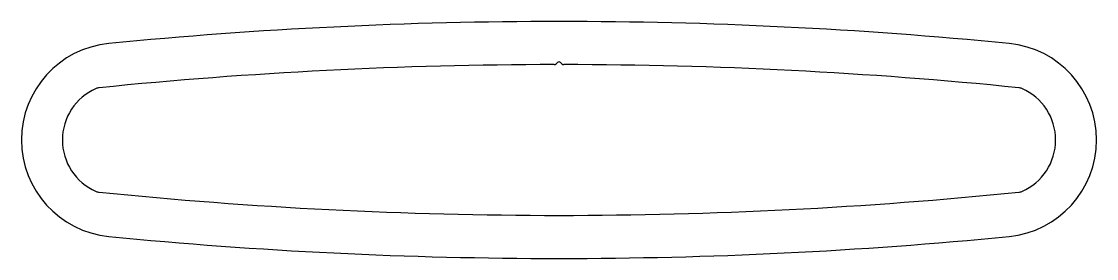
# Model space of a CAD drawing. Extents: x -48.4 to 51.6, y -10.2 to 11.8.
import ezdxf

# ---------------------------------------------------------------- set-up
doc = ezdxf.new("R2010")
doc.units = 0
doc.header["$LTSCALE"] = 5
doc.layers.get('0').update_dxf_attribs({"linetype": 'CONTINUOUS'})

msp = doc.modelspace()

# ---------------------------------------------------------------- linework, layer by layer
for p, q in [((1.31, 7.86), (1.43, 7.98)), ((1.71, 7.98), (1.83, 7.86))]:
    msp.add_line(p, q)
for centre, radius, start, end in [((1.57, -418.46), 430.25, 84.4146, 95.5854), ((-39.43, 0.79), 9, 95.5854, 264.4146), ((42.57, 0.79), 9, 275.5854, 84.4146), ((1.57, 7.84), 0.2, 45, 135), ((1.57, -418.46), 426.25, 90.0587, 95.7588), ((1.13, 8.04), 0.25, 270.0587, 315), ((2.01, 8.04), 0.25, 225, 269.9413), ((1.57, -418.46), 426.25, 84.2412, 89.9413), ((-39.43, 0.79), 5.2, 113.4251, 246.5749), ((-41.1, 4.64), 1, 95.7588, 113.4251), ((44.24, 4.64), 1, 66.5749, 84.2412), ((42.57, 0.79), 5.2, 293.4251, 66.5749), ((-41.1, -3.07), 1, 246.5749, 264.2412), ((44.24, -3.07), 1, 275.7588, 293.4251), ((1.57, 420.04), 426.25, 264.2412, 275.7588), ((1.57, 420.04), 430.25, 264.4146, 275.5854)]:
    msp.add_arc(centre, radius, start, end)

doc.saveas('drawing.dxf')
